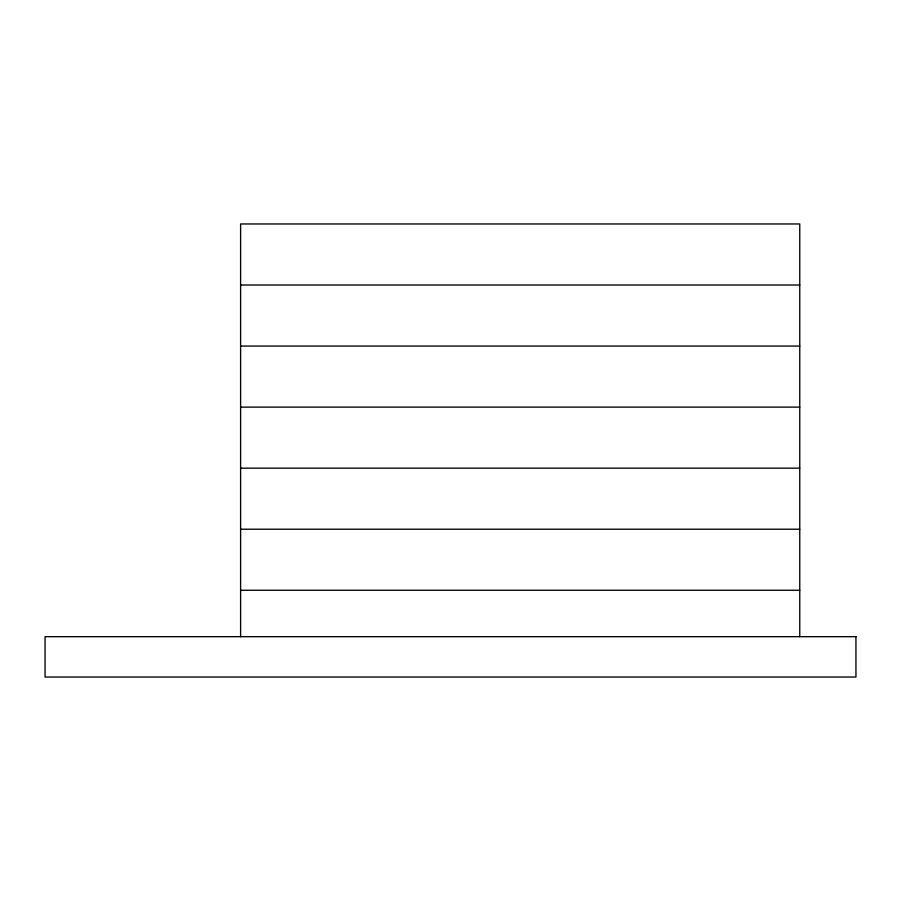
<?xml version="1.0" encoding="UTF-8"?>
<svg xmlns="http://www.w3.org/2000/svg" width="901" height="901" viewBox="0 0 901 901"><rect width="100%" height="100%" fill="white"/><g stroke="black" fill="none" stroke-linecap="round" stroke-linejoin="round"><path stroke-width="1.35" d="M240.612 285.02L799.761 285.02M240.612 346.063L799.761 346.063M240.612 407.117L799.761 407.117M240.612 468.16L799.761 468.16M240.612 529.214L799.761 529.214M240.612 590.256L799.761 590.256M799.761 636.68L799.761 223.966L240.612 223.966L240.612 636.68M855.95 636.68L45.05 636.68L45.05 677.034L855.95 677.034L855.95 636.68"/></g></svg>
